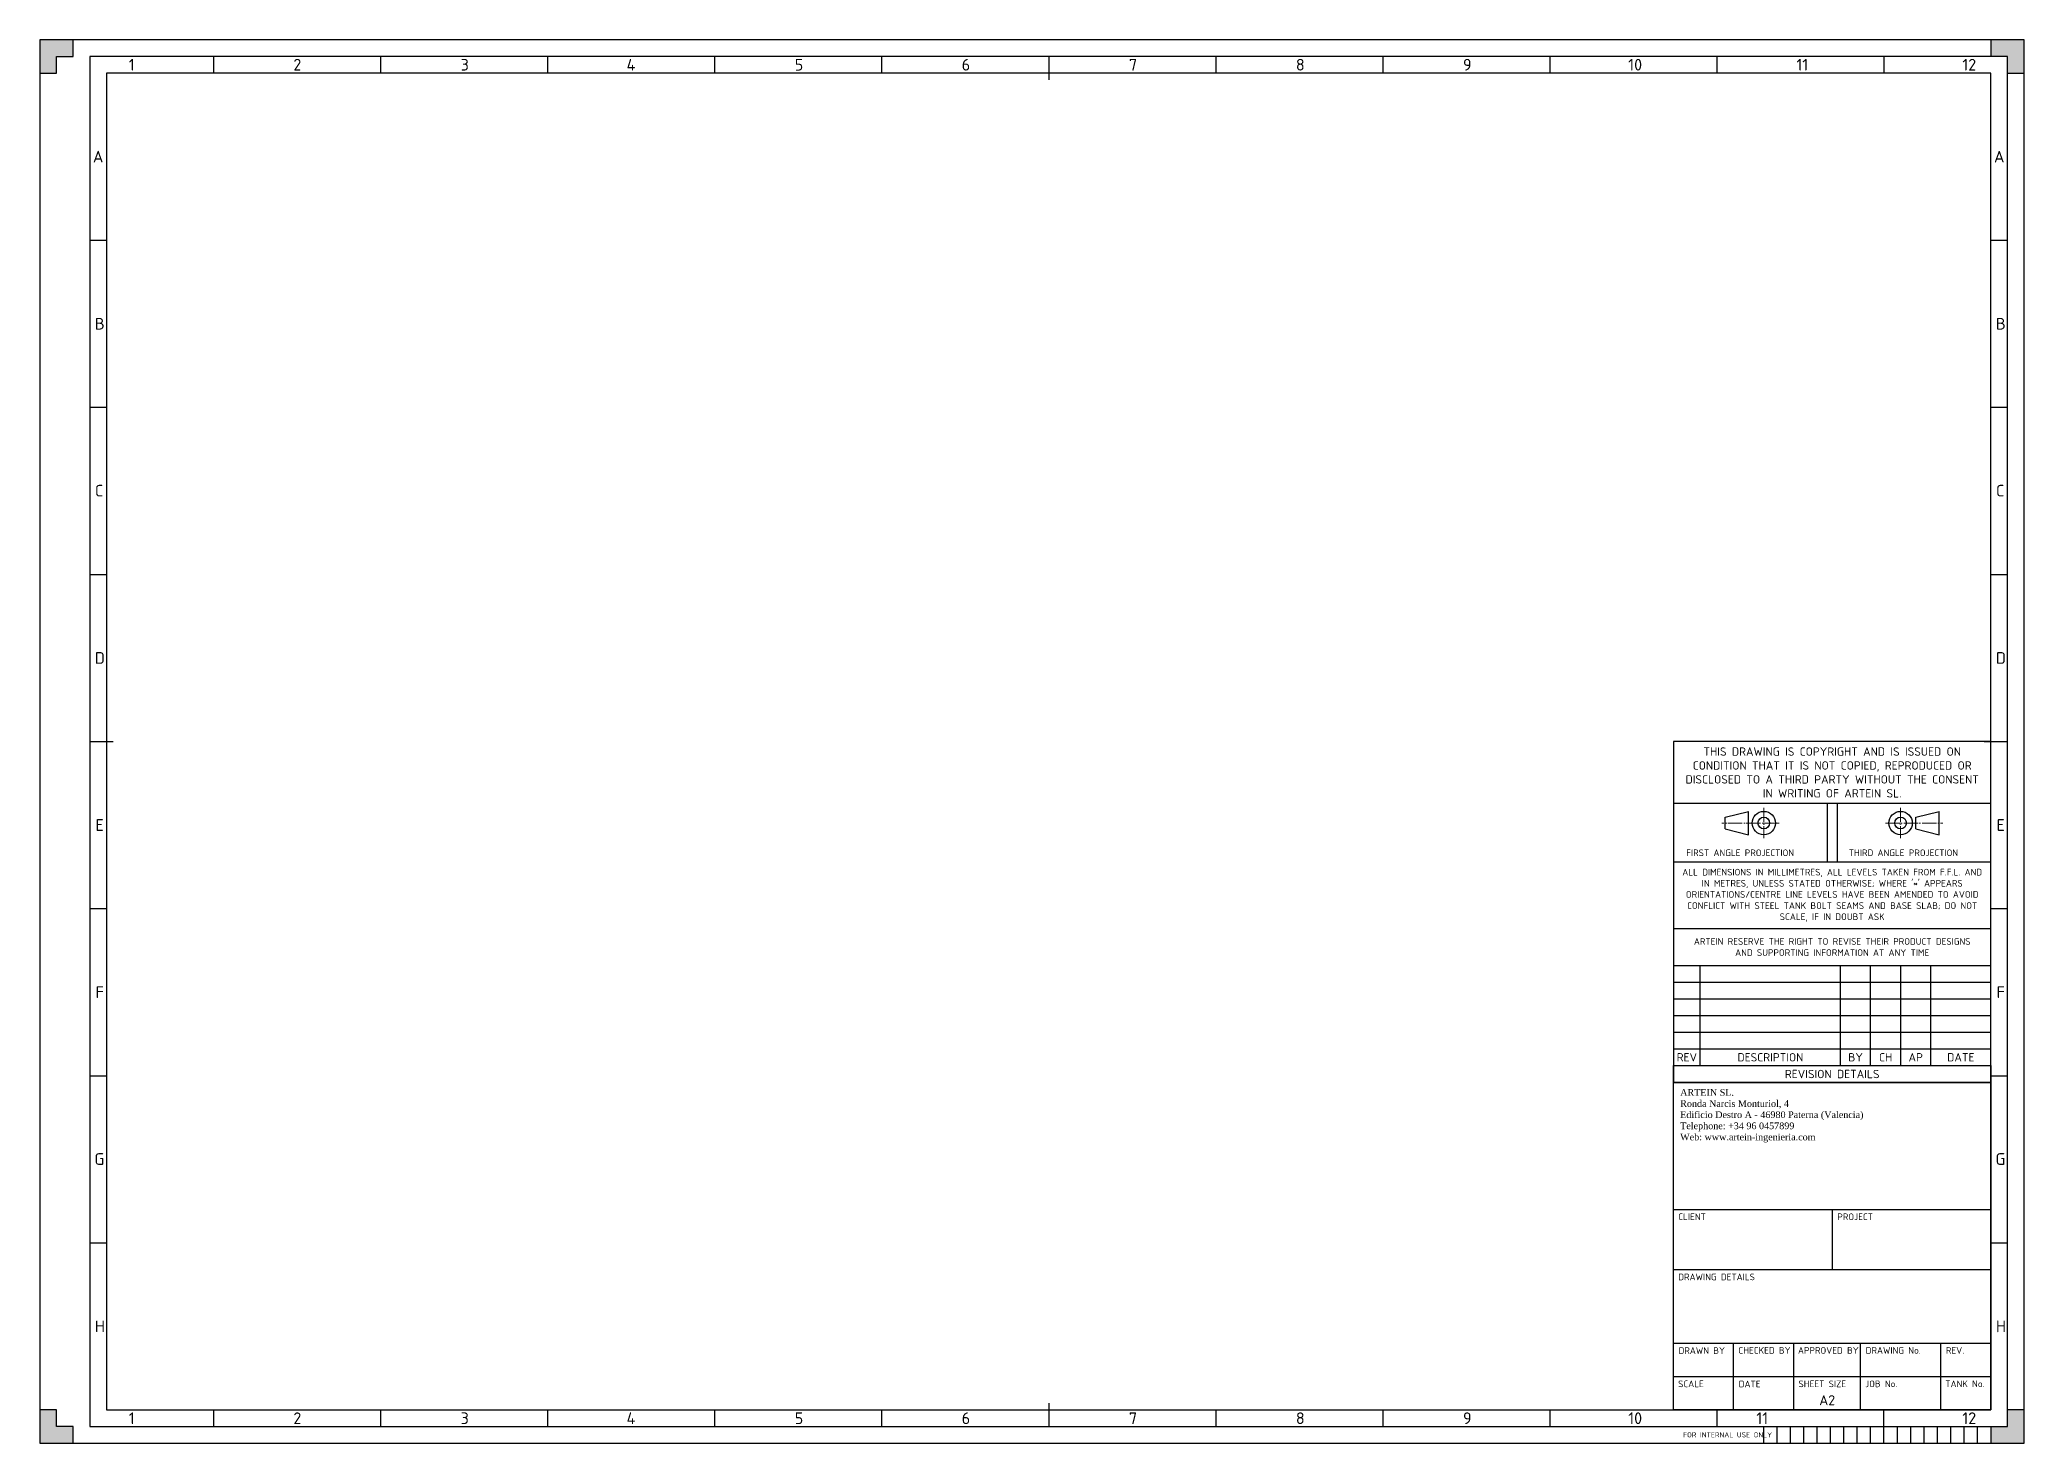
# Model space of a CAD drawing. Header units: millimetres. Extents: x 0 to 594, y 0 to 420.
import ezdxf

# ---------------------------------------------------------------- set-up
doc = ezdxf.new("R2010")
doc.units = ezdxf.units.MM
doc.linetypes.add('Long Dash Dotted', pattern=[11.59, 9.12, -1.14, 0.19, -1.14])
doc.layers.add('X TITLE_FRAME', color=7, linetype='Continuous')
doc.styles.get("Standard").update_dxf_attribs({"font": 'arial.ttf'})
doc.styles.add('TITLE', font='isocpeur.ttf')

# ---------------------------------------------------------------- blocks, each defined once
blk = doc.blocks.new('A$C6CDA00CC')
for p, q in [((0, 200), (-95, 200)), ((0, 181.49), (-95, 181.49)), ((-49, 181.49), (-49, 164)), ((-46, 181.49), (-46, 164)), ((-95, 164), (0, 164)), ((-95, 144), (0, 144)), ((-95, 133), (0, 133)), ((-87, 103), (-87, 133)), ((-45, 103), (-45, 133)), ((-36, 103), (-36, 133)), ((-27, 103), (-27, 133)), ((-18, 103), (-18, 133)), ((-95, 128), (0, 128)), ((-95, 123), (0, 123)), ((-95, 118), (0, 118)), ((-95, 113), (0, 113)), ((-95, 108), (0, 108)), ((-95, 60), (0, 60)), ((-47.5, 60), (-47.5, 42)), ((-95, 42), (0, 42)), ((-95, 20), (0, 20)), ((-95, 0), (-95, 20)), ((-77, 0), (-77, 20)), ((-59, 0), (-59, 20)), ((-39, 0), (-39, 20)), ((-15, 0), (-15, 20)), ((-95, 10), (0, 10))]:
    blk.add_line(p, q)
blk.add_lwpolyline([(-95, 200), (-95, 98), (0, 98), (0, 200)])
for points in [[(-95, 103), (0, 103), (0, 98), (-95, 98)], [(-95, 98), (0, 98), (0, 0), (-95, 0)]]:
    blk.add_lwpolyline(points, close=True)
at = {"layer": 'X TITLE_FRAME'}
for p, q in [((-79.52, 177.35), (-72.52, 179.1)), ((-72.52, 172.1), (-72.52, 179.1)), ((-22.47, 177.35), (-15.47, 179.1)), ((-15.47, 172.1), (-15.47, 179.1)), ((-79.52, 173.85), (-79.52, 177.35)), ((-79.52, 173.85), (-72.52, 172.1)), ((-22.47, 173.85), (-22.47, 177.35)), ((-22.47, 173.85), (-15.47, 172.1))]:
    blk.add_line(p, q, dxfattribs=at)
at = {"layer": 'X TITLE_FRAME', "linetype": 'Long Dash Dotted', "lineweight": 18, "ltscale": 0.473684}
for p, q in [((-67.97, 180.15), (-67.97, 171.05)), ((-27.03, 180.15), (-27.03, 171.05)), ((-63.42, 175.6), (-80.57, 175.6)), ((-31.58, 175.6), (-14.42, 175.6))]:
    blk.add_line(p, q, dxfattribs=at)
at = {"layer": 'X TITLE_FRAME'}
for centre, radius in [((-67.97, 175.6), 3.5), ((-27.03, 175.6), 3.5), ((-67.97, 175.6), 1.75), ((-27.03, 175.6), 1.75)]:
    blk.add_circle(centre, radius, dxfattribs=at)
at = {"insert": (-93, 96), "char_height": 2, "attachment_point": 1}
blk.add_mtext_dynamic_manual_height_columns('{\\fDutch801 Rm BT|b0|i0|c0|p18;ARTEIN SL.\\PRonda Narcis Monturiol, 4\\PEdificio Destro A - 46980 Paterna (Valencia)\\PTelephone: +34 96 0457899\\PWeb: www.artein-ingenieria.com}', width=69.0269, gutter_width=12.5, heights=[0], dxfattribs=at)
at = {"layer": 'X TITLE_FRAME', "color": 7, "char_height": 2.5, "attachment_point": 5, "style": 'TITLE'}
for s, insert, width in [('THIS DRAWING IS COPYRIGHT AND IS ISSUED ON CONDITION THAT IT IS NOT COPIED, REPRODUCED OR DISCLOSED TO A THIRD PARTY WITHOUT THE CONSENT IN WRITING OF ARTEIN SL.', (-47.5, 190.74), 91.211), ('REV', (-91, 105.5), 6.25)]:
    blk.add_mtext(s, dxfattribs=dict(at, insert=insert, width=width))
at = {"layer": 'X TITLE_FRAME', "color": 7, "char_height": 2, "attachment_point": 1}
for s, insert in [('{\\fISOCPEUR|b0|i0|c0|p34;FIRST ANGLE PROJECTION}', (-91.2, 167.7)), ('{\\fISOCPEUR|b0|i0|c0|p34;THIRD ANGLE PROJECTION}', (-42.54, 167.7)), ('\\fISOCPEUR|b0|i0;\\W1.;CLIENT', (-93.57, 58.79)), ('{\\fISOCPEUR|b0|i0|c0|p34;PROJECT}', (-45.97, 58.79)), ('{\\fISOCPEUR|b0|i0|c0|p34;DRAWING DETAILS}', (-93.57, 40.79)), ('\\fISOCPEUR|b0|i0;\\W1.;DRAWN BY', (-93.49, 18.75)), ('\\fISOCPEUR|b0|i0;\\W1.;CHECKED BY', (-75.57, 18.79)), ('\\fISOCPEUR|b0|i0;\\W1.;APPROVED BY', (-57.75, 18.79)), ('{\\fISOCPEUR|b0|i0|c0|p34;DRAWING No.}', (-37.47, 18.79)), ('{\\fISOCPEUR|b0|i0|c0|p34;REV.}', (-13.47, 18.79)), ('\\fISOCPEUR|b0|i0;\\W1.;SCALE', (-93.61, 8.79)), ('\\fISOCPEUR|b0|i0;\\W1.;DATE', (-75.47, 8.75)), ('\\fISOCPEUR|b0|i0;\\W1.;SHEET SIZE', (-57.59, 8.79)), ('\\fISOCPEUR|b0|i0;\\W1.;JOB No.', (-37.65, 8.79)), ('{\\fISOCPEUR|b0|i0|c0|p34;TANK No.}', (-13.65, 8.79))]:
    blk.add_mtext(s, dxfattribs=dict(at, insert=insert))
at = {"layer": 'X TITLE_FRAME', "char_height": 2, "attachment_point": 5, "style": 'TITLE'}
for s, insert, width in [("\\pxsm1;ALL DIMENSIONS IN MILLIMETRES, ALL LEVELS TAKEN FROM F.F.L. AND IN METRES, UNLESS STATED OTHERWISE; WHERE '{\\C1;*}' APPEARS ORIENTATIONS/CENTRE LINE LEVELS HAVE BEEN AMENDED TO AVOID CONFLICT WITH STEEL TANK BOLT SEAMS AND BASE SLAB; DO NOT SCALE, IF IN DOUBT ASK", (-47.5, 154), 92.5904), ('\\pxsm1;ARTEIN RESERVE THE RIGHT TO REVISE THEIR PRODUCT DESIGNS AND SUPPORTING INFORMATION AT ANY TIME', (-47.5, 138.5), 84.214)]:
    blk.add_mtext(s, dxfattribs=dict(at, insert=insert, width=width))
at = {"layer": 'X TITLE_FRAME', "color": 7, "char_height": 2.5, "attachment_point": 5, "style": 'TITLE'}
for s, insert in [('DESCRIPTION', (-66, 105.5)), ('REVISION DETAILS', (-47.5, 100.5)), ('BY', (-40.5, 105.5)), ('\\fISOCPEUR|b0|i0;\\W1.;CH', (-31.5, 105.5)), ('\\fISOCPEUR|b0|i0;\\W1.;AP', (-22.5, 105.5)), ('\\fISOCPEUR|b0|i0;\\W1.;DATE', (-9, 105.5))]:
    blk.add_mtext(s, dxfattribs=dict(at, insert=insert))

msp = doc.modelspace()

# ---------------------------------------------------------------- hatches: boundary and pattern name
at = {"layer": 'X TITLE_FRAME'}
h = msp.add_hatch(color=256, dxfattribs=at)
h.dxf.hatch_style = 1
h.paths.add_polyline_path([(10, 415), (10, 420), (0, 420), (0, 410), (5, 410), (5, 415)])
h.paths.add_polyline_path([(5, 5), (5, 10), (0, 10), (0, 0), (10, 0), (10, 5)])
h.paths.add_polyline_path([(594, 10), (589, 10), (589, 5), (584, 5), (584, 0), (594, 0)])
h.paths.add_polyline_path([(589, 415), (589, 410), (594, 410), (594, 420), (584, 420), (584, 415)])

# ---------------------------------------------------------------- linework, layer by layer
msp.add_line((525, 20), (545, 20))
for p, q in [((10, 415), (10, 420)), ((584, 420), (584, 415)), ((0, 410), (5, 410)), ((5, 415), (10, 415)), ((5, 410), (5, 415)), ((52, 415), (52, 410)), ((102, 415), (102, 410)), ((152, 415), (152, 410)), ((202, 415), (202, 410)), ((252, 415), (252, 410)), ((352, 415), (352, 410)), ((402, 415), (402, 410)), ((452, 415), (452, 410)), ((502, 415), (502, 410)), ((552, 415), (552, 410)), ((589, 410), (594, 410)), ((15, 360), (20, 360)), ((584, 360), (589, 360)), ((15, 310), (20, 310)), ((584, 310), (589, 310)), ((15, 260), (20, 260)), ((584, 260), (589, 260)), ((15, 160), (20, 160)), ((584, 160), (589, 160)), ((15, 110), (20, 110)), ((584, 110), (589, 110)), ((15, 60), (20, 60)), ((584, 60), (589, 60)), ((5, 10), (0, 10)), ((5, 5), (5, 10)), ((52, 10), (52, 5)), ((102, 10), (102, 5)), ((152, 10), (152, 5)), ((202, 10), (202, 5)), ((252, 10), (252, 5)), ((352, 10), (352, 5)), ((402, 10), (402, 5)), ((452, 10), (452, 5)), ((502, 10), (502, 5)), ((552, 0), (552, 10)), ((594, 10), (589, 10)), ((10, 5), (5, 5)), ((10, 0), (10, 5)), ((516, 0), (516, 5)), ((520, 0), (520, 5)), ((524, 0), (524, 5)), ((528, 0), (528, 5)), ((532, 0), (532, 5)), ((536, 0), (536, 5)), ((540, 0), (540, 5)), ((544, 0), (544, 5)), ((548, 0), (548, 5)), ((556, 0), (556, 5)), ((560, 0), (560, 5)), ((564, 0), (564, 5)), ((568, 0), (568, 5)), ((572, 0), (572, 5)), ((576, 0), (576, 5)), ((580, 0), (580, 5)), ((584, 5), (584, 0))]:
    msp.add_line(p, q, dxfattribs=at)
at = {"layer": 'X TITLE_FRAME', "lineweight": 25}
for p, q in [((302, 415), (302, 408)), ((15, 210), (22, 210)), ((582, 210), (589, 210)), ((302, 12), (302, 5))]:
    msp.add_line(p, q, dxfattribs=at)
at = {"layer": 'X TITLE_FRAME'}
for points in [[(594, 0), (594, 420), (0, 420), (0, 0)], [(589, 415), (15, 415), (15, 5), (589, 5)]]:
    msp.add_lwpolyline(points, close=True, dxfattribs=at)
at = {"layer": 'X TITLE_FRAME', "linetype": 'Continuous', "lineweight": 30}
msp.add_lwpolyline([(20, 10), (584, 10), (584, 410), (20, 410)], close=True, dxfattribs=at)

# ---------------------------------------------------------------- block references
msp.add_blockref('A$C6CDA00CC', (584, 10))

# ---------------------------------------------------------------- texts
at = {"insert": (535, 12.89), "char_height": 3, "attachment_point": 5}
msp.add_mtext_dynamic_manual_height_columns('{\\fISOCPEUR|b0|i0|c0|p34;A2}', width=12.1271, gutter_width=12.5, heights=[0], dxfattribs=at)
at = {"layer": 'X TITLE_FRAME', "color": 7, "attachment_point": 1}
for s, insert, char_height in [('\\fISOCPEUR|b0|i0;\\W1.;1', (26.68, 414.26), 3.5), ('\\fISOCPEUR|b0|i0;\\W1.;2', (75.92, 414.26), 3.5), ('\\fISOCPEUR|b0|i0;\\W1.;3', (125.99, 414.26), 3.5), ('\\fISOCPEUR|b0|i0;\\W1.;4', (175.66, 414.25), 3.5), ('\\fISOCPEUR|b0|i0;\\W1.;5', (225.99, 414.25), 3.5), ('\\fISOCPEUR|b0|i0;\\W1.;6', (275.97, 414.26), 3.5), ('\\fISOCPEUR|b0|i0;\\W1.;7', (326.02, 414.25), 3.5), ('\\fISOCPEUR|b0|i0;\\W1.;8', (375.98, 414.26), 3.5), ('\\fISOCPEUR|b0|i0;\\W1.;9', (425.99, 414.26), 3.5), ('\\fISOCPEUR|b0|i0;\\W1.;10', (475.46, 414.26), 3.5), ('\\fISOCPEUR|b0|i0;\\W1.;11', (525.81, 414.26), 3.5), ('\\fISOCPEUR|b0|i0;\\W1.;12', (575.46, 414.26), 3.5), ('\\fISOCPEUR|b0|i0;\\W1.;A', (15.92, 386.75), 3.5), ('\\fISOCPEUR|b0|i0;\\W1.;A', (584.92, 386.75), 3.5), ('\\fISOCPEUR|b0|i0;\\W1.;B', (16.48, 336.75), 3.5), ('\\fISOCPEUR|b0|i0;\\W1.;B', (585.48, 336.75), 3.5), ('\\fISOCPEUR|b0|i0;\\W1.;C', (16.53, 286.81), 3.5), ('\\fISOCPEUR|b0|i0;\\W1.;C', (585.53, 286.81), 3.5), ('\\fISOCPEUR|b0|i0;\\W1.;D', (16.49, 236.75), 3.5), ('\\fISOCPEUR|b0|i0;\\W1.;D', (585.49, 236.75), 3.5), ('\\fISOCPEUR|b0|i0;\\W1.;E', (16.68, 186.75), 3.5), ('\\fISOCPEUR|b0|i0;\\W1.;E', (585.68, 186.75), 3.5), ('\\fISOCPEUR|b0|i0;\\W1.;F', (16.7, 136.75), 3.5), ('\\fISOCPEUR|b0|i0;\\W1.;F', (585.7, 136.75), 3.5), ('\\fISOCPEUR|b0|i0;\\W1.;G', (16.37, 86.81), 3.5), ('\\fISOCPEUR|b0|i0;\\W1.;G', (585.37, 86.81), 3.5), ('\\fISOCPEUR|b0|i0;\\W1.;H', (16.51, 36.75), 3.5), ('\\fISOCPEUR|b0|i0;\\W1.;H', (585.51, 36.75), 3.5), ('\\fISOCPEUR|b0|i0;\\W1.;1', (26.68, 9.26), 3.5), ('\\fISOCPEUR|b0|i0;\\W1.;2', (75.92, 9.26), 3.5), ('\\fISOCPEUR|b0|i0;\\W1.;3', (125.99, 9.26), 3.5), ('\\fISOCPEUR|b0|i0;\\W1.;4', (175.66, 9.25), 3.5), ('\\fISOCPEUR|b0|i0;\\W1.;5', (225.99, 9.25), 3.5), ('\\fISOCPEUR|b0|i0;\\W1.;6', (275.97, 9.26), 3.5), ('\\fISOCPEUR|b0|i0;\\W1.;7', (326.02, 9.25), 3.5), ('\\fISOCPEUR|b0|i0;\\W1.;8', (375.98, 9.26), 3.5), ('\\fISOCPEUR|b0|i0;\\W1.;9', (425.99, 9.26), 3.5), ('\\fISOCPEUR|b0|i0;\\W1.;10', (475.46, 9.26), 3.5), ('\\fISOCPEUR|b0|i0;\\W1.;11', (513.81, 9.26), 3.5), ('\\fISOCPEUR|b0|i0;\\W1.;12', (575.46, 9.26), 3.5), ('\\fISOCPEUR|b0|i0;\\W1.;FOR INTERNAL USE ONLY', (491.86, 3.28), 1.4986)]:
    msp.add_mtext(s, dxfattribs=dict(at, insert=insert, char_height=char_height))

doc.saveas('drawing.dxf')
